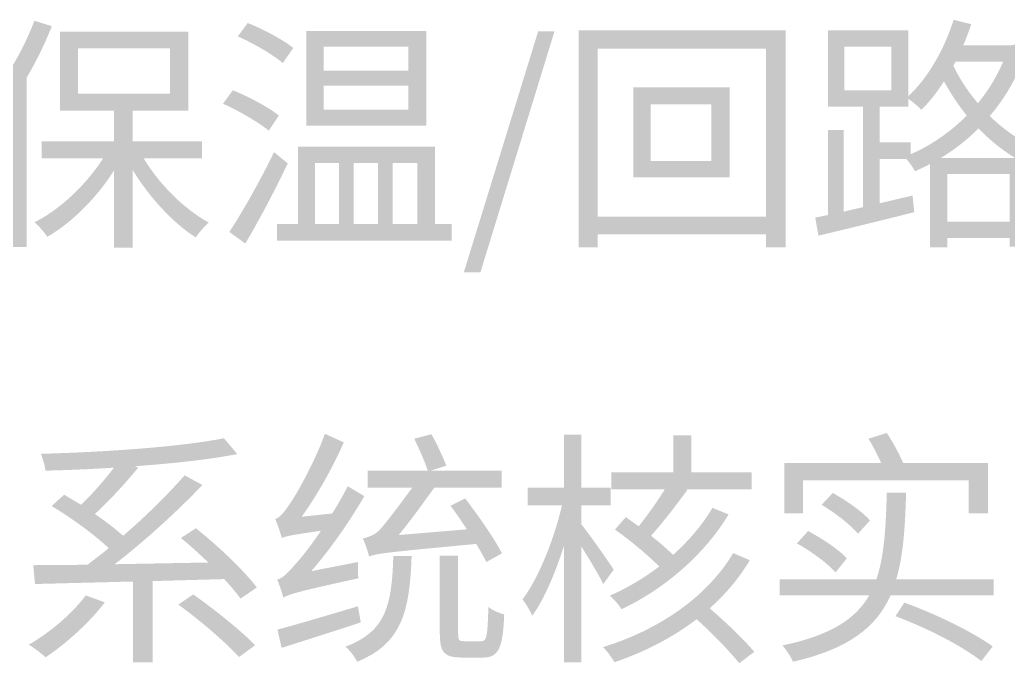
# Model space of a CAD drawing. Header units: millimetres. Extents: x -4600 to 229000, y -4300 to 19460.
# Drawn here: x 219633 to 220777, y 12971 to 13716 of the extents above; entities that cross this region are included whole.
import ezdxf

# ---------------------------------------------------------------- set-up
doc = ezdxf.new("R2010")
doc.units = ezdxf.units.MM
doc.header["$LTSCALE"] = 100
doc.layers.add('R2-LEGEND', color=7, linetype='Continuous', lineweight=18)

# ---------------------------------------------------------------- blocks, each defined once
blk = doc.blocks.new('A06_SHEET')
at = {"layer": 'R2-LEGEND'}
h = blk.add_hatch(color=256, dxfattribs=at)
edge = h.paths.add_edge_path()
edge.add_spline(control_points=[(19649.9, 13714.8), (19633.3, 13671.5), (19605.8, 13628.8), (19577.2, 13601.3)], knot_values=[0, 0, 0, 0, 1, 1, 1, 1], degree=3, periodic=0)
edge.add_spline(control_points=[(19577.2, 13601.3), (19580.9, 13596.5), (19587.2, 13585), (19589.2, 13580.1)], knot_values=[0, 0, 0, 0, 1, 1, 1, 1], degree=3, periodic=0)
edge.add_spline(control_points=[(19589.2, 13580.1), (19599.8, 13590.7), (19610.1, 13603.3), (19620.2, 13617.1)], knot_values=[0, 0, 0, 0, 1, 1, 1, 1], degree=3, periodic=0)
edge.add_line((19620.2, 13617.1), (19620.2, 13452.9))
edge.add_line((19620.2, 13452.9), (19640.8, 13452.9))
edge.add_line((19640.8, 13452.9), (19640.8, 13648.9))
edge.add_spline(control_points=[(19640.8, 13648.9), (19652, 13667.8), (19662, 13688.2), (19670, 13708.5)], knot_values=[0, 0, 0, 0, 1, 1, 1, 1], degree=3, periodic=0)
edge.add_line((19670, 13708.5), (19649.9, 13714.8))
h = blk.add_hatch(color=256, dxfattribs=at)
edge = h.paths.add_edge_path()
edge.add_line((20553.3, 13487), (20557, 13466.1))
edge.add_spline(control_points=[(20557, 13466.1), (20587.4, 13473.3), (20628.6, 13483.3), (20667.9, 13493.3)], knot_values=[0, 0, 0, 0, 1, 1, 1, 1], degree=3, periodic=0)
edge.add_line((20667.9, 13493.3), (20665.9, 13512.5))
edge.add_line((20665.9, 13512.5), (20628, 13503.6))
edge.add_line((20628, 13503.6), (20628, 13554.9))
edge.add_line((20628, 13554.9), (20658.4, 13554.9))
edge.add_spline(control_points=[(20658.4, 13554.9), (20662.4, 13550.9), (20666.4, 13544.9), (20668.7, 13540.6)], knot_values=[0, 0, 0, 0, 1, 1, 1, 1], degree=3, periodic=0)
edge.add_spline(control_points=[(20668.7, 13540.6), (20674.4, 13543.2), (20680.2, 13545.8), (20685.9, 13548.9)], knot_values=[0, 0, 0, 0, 1, 1, 1, 1], degree=3, periodic=0)
edge.add_line((20685.9, 13548.9), (20685.9, 13452.7))
edge.add_line((20685.9, 13452.7), (20706, 13452.7))
edge.add_line((20706, 13452.7), (20706, 13463.3))
edge.add_line((20706, 13463.3), (20778.2, 13463.3))
edge.add_line((20778.2, 13463.3), (20778.2, 13453.5))
edge.add_line((20778.2, 13453.5), (20798.5, 13453.5))
edge.add_line((20798.5, 13453.5), (20798.5, 13548.3))
edge.add_line((20798.5, 13548.3), (20807.7, 13544))
edge.add_spline(control_points=[(20807.7, 13544), (20810.8, 13549.8), (20816.8, 13558.1), (20821.1, 13562.1)], knot_values=[0, 0, 0, 0, 1, 1, 1, 1], degree=3, periodic=0)
edge.add_spline(control_points=[(20821.1, 13562.1), (20795.1, 13571.8), (20773.3, 13587), (20755.2, 13604.5)], knot_values=[0, 0, 0, 0, 1, 1, 1, 1], degree=3, periodic=0)
edge.add_spline(control_points=[(20755.2, 13604.5), (20773.6, 13626), (20788.2, 13651.5), (20797.6, 13681.3)], knot_values=[0, 0, 0, 0, 1, 1, 1, 1], degree=3, periodic=0)
edge.add_line((20797.6, 13681.3), (20784.2, 13687.3))
edge.add_line((20784.2, 13687.3), (20780.2, 13686.4))
edge.add_line((20780.2, 13686.4), (20724.6, 13686.4))
edge.add_spline(control_points=[(20724.6, 13686.4), (20728, 13694.5), (20730.9, 13702.5), (20733.8, 13710.8)], knot_values=[0, 0, 0, 0, 1, 1, 1, 1], degree=3, periodic=0)
edge.add_line((20733.8, 13710.8), (20713.4, 13715.9))
edge.add_spline(control_points=[(20713.4, 13715.9), (20702.5, 13681.3), (20683.6, 13648.6), (20661, 13627.4)], knot_values=[0, 0, 0, 0, 1, 1, 1, 1], degree=3, periodic=0)
edge.add_line((20661, 13627.4), (20661, 13703.6))
edge.add_line((20661, 13703.6), (20567.9, 13703.6))
edge.add_line((20567.9, 13703.6), (20567.9, 13615.4))
edge.add_line((20567.9, 13615.4), (20608.6, 13615.4))
edge.add_line((20608.6, 13615.4), (20608.6, 13499.1))
edge.add_line((20608.6, 13499.1), (20586.2, 13493.9))
edge.add_line((20586.2, 13493.9), (20586.2, 13588.5))
edge.add_line((20586.2, 13588.5), (20567.9, 13588.5))
edge.add_line((20567.9, 13588.5), (20567.9, 13489.9))
edge.add_line((20567.9, 13489.9), (20553.3, 13487))
edge = h.paths.add_edge_path(flags=0)
edge.add_spline(control_points=[(20728.6, 13605.1), (20709.4, 13585.6), (20686.8, 13570.4), (20663.8, 13560.4)], knot_values=[0, 0, 0, 0, 1, 1, 1, 1], degree=3, periodic=0)
edge.add_line((20663.8, 13560.4), (20663.8, 13574.1))
edge.add_line((20663.8, 13574.1), (20628, 13574.1))
edge.add_line((20628, 13574.1), (20628, 13615.4))
edge.add_line((20628, 13615.4), (20661, 13615.4))
edge.add_line((20661, 13615.4), (20661, 13624.5))
edge.add_spline(control_points=[(20661, 13624.5), (20665.9, 13621.1), (20673, 13615.1), (20676.2, 13611.7)], knot_values=[0, 0, 0, 0, 1, 1, 1, 1], degree=3, periodic=0)
edge.add_spline(control_points=[(20676.2, 13611.7), (20685.3, 13620.8), (20694.2, 13632), (20702.2, 13644.6)], knot_values=[0, 0, 0, 0, 1, 1, 1, 1], degree=3, periodic=0)
edge.add_spline(control_points=[(20702.2, 13644.6), (20709.4, 13631.7), (20718, 13618.2), (20728.6, 13605.1)], knot_values=[0, 0, 0, 0, 1, 1, 1, 1], degree=3, periodic=0)
h.paths.add_polyline_path([(20706, 13482.2), (20706, 13537.5), (20778.2, 13537.5), (20778.2, 13482.2), (20706, 13482.2)], flags=0)
edge = h.paths.add_edge_path(flags=0)
edge.add_spline(control_points=[(20698.8, 13556.1), (20714, 13565.5), (20728.9, 13576.7), (20742.1, 13590.2)], knot_values=[0, 0, 0, 0, 1, 1, 1, 1], degree=3, periodic=0)
edge.add_spline(control_points=[(20742.1, 13590.2), (20754.4, 13577.6), (20768.4, 13565.8), (20784.5, 13556.1)], knot_values=[0, 0, 0, 0, 1, 1, 1, 1], degree=3, periodic=0)
edge.add_line((20784.5, 13556.1), (20698.8, 13556.1))
edge = h.paths.add_edge_path(flags=0)
edge.add_spline(control_points=[(20770.7, 13667.5), (20763.3, 13649.8), (20753.2, 13633.7), (20741.5, 13619.4)], knot_values=[0, 0, 0, 0, 1, 1, 1, 1], degree=3, periodic=0)
edge.add_spline(control_points=[(20741.5, 13619.4), (20729.5, 13633.4), (20720, 13648.3), (20713.1, 13662.7)], knot_values=[0, 0, 0, 0, 1, 1, 1, 1], degree=3, periodic=0)
edge.add_line((20713.1, 13662.7), (20715.7, 13667.5))
edge.add_line((20715.7, 13667.5), (20770.7, 13667.5))
h.paths.add_polyline_path([(20587.1, 13684.7), (20641.2, 13684.7), (20641.2, 13634.3), (20587.1, 13634.3), (20587.1, 13684.7)], flags=0)
h = blk.add_hatch(color=256, dxfattribs=at)
edge = h.paths.add_edge_path()
edge.add_line((19679.5, 13702.2), (19679.5, 13610.8))
edge.add_line((19679.5, 13610.8), (19741.9, 13610.8))
edge.add_line((19741.9, 13610.8), (19741.9, 13575.3))
edge.add_line((19741.9, 13575.3), (19658.3, 13575.3))
edge.add_line((19658.3, 13575.3), (19658.3, 13555.5))
edge.add_line((19658.3, 13555.5), (19729.3, 13555.5))
edge.add_spline(control_points=[(19729.3, 13555.5), (19709.8, 13525.1), (19679.5, 13496.2), (19649.9, 13481.6)], knot_values=[0, 0, 0, 0, 1, 1, 1, 1], degree=3, periodic=0)
edge.add_spline(control_points=[(19649.9, 13481.6), (19654.8, 13477.6), (19661.4, 13469.8), (19664.8, 13464.7)], knot_values=[0, 0, 0, 0, 1, 1, 1, 1], degree=3, periodic=0)
edge.add_spline(control_points=[(19664.8, 13464.7), (19692.9, 13481), (19721.9, 13509.7), (19741.9, 13541.5)], knot_values=[0, 0, 0, 0, 1, 1, 1, 1], degree=3, periodic=0)
edge.add_line((19741.9, 13541.5), (19741.9, 13452.1))
edge.add_line((19741.9, 13452.1), (19763.4, 13452.1))
edge.add_line((19763.4, 13452.1), (19763.4, 13542.3))
edge.add_spline(control_points=[(19763.4, 13542.3), (19782.6, 13510.8), (19810.1, 13480.7), (19836.5, 13464.1)], knot_values=[0, 0, 0, 0, 1, 1, 1, 1], degree=3, periodic=0)
edge.add_spline(control_points=[(19836.5, 13464.1), (19840.2, 13469.6), (19846.8, 13477), (19851.6, 13481.3)], knot_values=[0, 0, 0, 0, 1, 1, 1, 1], degree=3, periodic=0)
edge.add_spline(control_points=[(19851.6, 13481.3), (19823.8, 13496.2), (19794.6, 13525.1), (19776.3, 13555.5)], knot_values=[0, 0, 0, 0, 1, 1, 1, 1], degree=3, periodic=0)
edge.add_line((19776.3, 13555.5), (19843.9, 13555.5))
edge.add_line((19843.9, 13555.5), (19843.9, 13575.3))
edge.add_line((19843.9, 13575.3), (19763.4, 13575.3))
edge.add_line((19763.4, 13575.3), (19763.4, 13610.8))
edge.add_line((19763.4, 13610.8), (19828.1, 13610.8))
edge.add_line((19828.1, 13610.8), (19828.1, 13702.2))
edge.add_line((19828.1, 13702.2), (19679.5, 13702.2))
h.paths.add_polyline_path([(19700.1, 13683), (19806.7, 13683), (19806.7, 13630.3), (19700.1, 13630.3), (19700.1, 13683)], flags=0)
h = blk.add_hatch(color=256, dxfattribs=at)
edge = h.paths.add_edge_path()
edge.add_spline(control_points=[(19885.2, 13696.7), (19903.2, 13688.7), (19926.1, 13675.5), (19937.3, 13665.8)], knot_values=[0, 0, 0, 0, 1, 1, 1, 1], degree=3, periodic=0)
edge.add_line((19937.3, 13665.8), (19949.3, 13683.3))
edge.add_spline(control_points=[(19949.3, 13683.3), (19937.9, 13692.7), (19914.7, 13705.1), (19896.6, 13712.2)], knot_values=[0, 0, 0, 0, 1, 1, 1, 1], degree=3, periodic=0)
edge.add_line((19896.6, 13712.2), (19885.2, 13696.7))
h = blk.add_hatch(color=256, dxfattribs=at)
h.paths.add_polyline_path([(19964.5, 13703), (19964.5, 13593.3), (20103.5, 13593.3), (20103.5, 13703), (19964.5, 13703)])
h.paths.add_polyline_path([(19984.6, 13639.7), (20082.6, 13639.7), (20082.6, 13611.7), (19984.6, 13611.7), (19984.6, 13639.7)], flags=0)
h.paths.add_polyline_path([(19984.6, 13684.7), (20082.6, 13684.7), (20082.6, 13656.9), (19984.6, 13656.9), (19984.6, 13684.7)], flags=0)
blk.add_hatch(color=256, dxfattribs=at).paths.add_polyline_path([(20146.7, 13423.7), (20165.9, 13423.7), (20251.6, 13702.5), (20232.7, 13702.5), (20146.7, 13423.7)])
h = blk.add_hatch(color=256, dxfattribs=at)
h.paths.add_polyline_path([(20279.4, 13703.9), (20279.4, 13452.4), (20301.4, 13452.4), (20301.4, 13467.8), (20496.2, 13467.8), (20496.2, 13452.4), (20519.2, 13452.4), (20519.2, 13703.9), (20279.4, 13703.9)])
h.paths.add_polyline_path([(20301.4, 13488.2), (20301.4, 13682.4), (20496.2, 13682.4), (20496.2, 13488.2), (20301.4, 13488.2)], flags=0)
h.paths.add_polyline_path([(20342.7, 13637.7), (20342.7, 13533.4), (20454.1, 13533.4), (20454.1, 13637.7), (20342.7, 13637.7)], flags=0)
h.paths.add_polyline_path([(20363, 13618.2), (20432.9, 13618.2), (20432.9, 13552.6), (20363, 13552.6), (20363, 13618.2)], flags=0)
h = blk.add_hatch(color=256, dxfattribs=at)
edge = h.paths.add_edge_path()
edge.add_spline(control_points=[(19868, 13618.8), (19886.6, 13610.5), (19909.5, 13597), (19921, 13587.6)], knot_values=[0, 0, 0, 0, 1, 1, 1, 1], degree=3, periodic=0)
edge.add_line((19921, 13587.6), (19932.7, 13605.1))
edge.add_spline(control_points=[(19932.7, 13605.1), (19921, 13614.5), (19897.8, 13627.1), (19879.4, 13634.3)], knot_values=[0, 0, 0, 0, 1, 1, 1, 1], degree=3, periodic=0)
edge.add_line((19879.4, 13634.3), (19868, 13618.8))
h = blk.add_hatch(color=256, dxfattribs=at)
h.paths.add_polyline_path([(19930.4, 13479.6), (19930.4, 13460.4), (20132.7, 13460.4), (20132.7, 13479.6), (20113.2, 13479.6), (20113.2, 13569), (19954.8, 13569), (19954.8, 13479.6), (19930.4, 13479.6)])
h.paths.add_polyline_path([(20064.5, 13479.6), (20064.5, 13550.1), (20092.9, 13550.1), (20092.9, 13479.6), (20064.5, 13479.6)], flags=0)
h.paths.add_polyline_path([(20019.2, 13479.6), (20019.2, 13550.1), (20047.3, 13550.1), (20047.3, 13479.6), (20019.2, 13479.6)], flags=0)
h.paths.add_polyline_path([(19974.5, 13479.6), (19974.5, 13550.1), (20002.3, 13550.1), (20002.3, 13479.6), (19974.5, 13479.6)], flags=0)
h = blk.add_hatch(color=256, dxfattribs=at)
edge = h.paths.add_edge_path()
edge.add_line((19875.4, 13470.4), (19893.8, 13457))
edge.add_spline(control_points=[(19893.8, 13457), (19909.8, 13483.6), (19928.7, 13519.7), (19943, 13549.8)], knot_values=[0, 0, 0, 0, 1, 1, 1, 1], degree=3, periodic=0)
edge.add_line((19943, 13549.8), (19927, 13562.7))
edge.add_spline(control_points=[(19927, 13562.7), (19911.5, 13530.3), (19890, 13492.5), (19875.4, 13470.4)], knot_values=[0, 0, 0, 0, 1, 1, 1, 1], degree=3, periodic=0)
h = blk.add_hatch(color=256, dxfattribs=at)
edge = h.paths.add_edge_path()
edge.add_spline(control_points=[(19936.2, 13116.2), (19940.5, 13118.2), (19947, 13119.6), (19981.4, 13124.5)], knot_values=[0, 0, 0, 0, 1, 1, 1, 1], degree=3, periodic=0)
edge.add_spline(control_points=[(19981.4, 13124.5), (19969.1, 13106.4), (19957.9, 13092.4), (19952.8, 13087)], knot_values=[0, 0, 0, 0, 1, 1, 1, 1], degree=3, periodic=0)
edge.add_spline(control_points=[(19952.8, 13087), (19943.6, 13076.4), (19937, 13069.2), (19930.7, 13068.1)], knot_values=[0, 0, 0, 0, 1, 1, 1, 1], degree=3, periodic=0)
edge.add_spline(control_points=[(19930.7, 13068.1), (19933.3, 13062.3), (19936.7, 13051.7), (19937.9, 13047.1)], knot_values=[0, 0, 0, 0, 1, 1, 1, 1], degree=3, periodic=0)
edge.add_spline(control_points=[(19937.9, 13047.1), (19943.9, 13050.9), (19953.6, 13054), (20024.7, 13069.5)], knot_values=[0, 0, 0, 0, 1, 1, 1, 1], degree=3, periodic=0)
edge.add_spline(control_points=[(20024.7, 13069.5), (20024.1, 13074.1), (20023.8, 13082.4), (20024.4, 13088.4)], knot_values=[0, 0, 0, 0, 1, 1, 1, 1], degree=3, periodic=0)
edge.add_line((20024.4, 13088.4), (19970.2, 13077.8))
edge.add_spline(control_points=[(19970.2, 13077.8), (19992, 13103), (20013.5, 13133.7), (20031.6, 13164.6)], knot_values=[0, 0, 0, 0, 1, 1, 1, 1], degree=3, periodic=0)
edge.add_line((20031.6, 13164.6), (20012.4, 13176.1))
edge.add_spline(control_points=[(20012.4, 13176.1), (20006.9, 13165.5), (20000.9, 13154.6), (19994.3, 13144.5)], knot_values=[0, 0, 0, 0, 1, 1, 1, 1], degree=3, periodic=0)
edge.add_line((19994.3, 13144.5), (19959.1, 13140.8))
edge.add_spline(control_points=[(19959.1, 13140.8), (19976.8, 13165.5), (19994.6, 13196.7), (20007.8, 13226.8)], knot_values=[0, 0, 0, 0, 1, 1, 1, 1], degree=3, periodic=0)
edge.add_line((20007.8, 13226.8), (19986, 13236.8))
edge.add_spline(control_points=[(19986, 13236.8), (19973.4, 13202.1), (19952.2, 13165.2), (19945.3, 13155.7)], knot_values=[0, 0, 0, 0, 1, 1, 1, 1], degree=3, periodic=0)
edge.add_spline(control_points=[(19945.3, 13155.7), (19939, 13146), (19933.6, 13139.4), (19928.4, 13138.2)], knot_values=[0, 0, 0, 0, 1, 1, 1, 1], degree=3, periodic=0)
edge.add_spline(control_points=[(19928.4, 13138.2), (19931.3, 13132.2), (19934.7, 13120.8), (19936.2, 13116.2)], knot_values=[0, 0, 0, 0, 1, 1, 1, 1], degree=3, periodic=0)
h = blk.add_hatch(color=256, dxfattribs=at)
edge = h.paths.add_edge_path()
edge.add_spline(control_points=[(20089.4, 13231.1), (20094.9, 13219.3), (20102, 13203.9), (20104.9, 13194.1)], knot_values=[0, 0, 0, 0, 1, 1, 1, 1], degree=3, periodic=0)
edge.add_line((20104.9, 13194.1), (20035.6, 13194.1))
edge.add_line((20035.6, 13194.1), (20035.6, 13174.6))
edge.add_line((20035.6, 13174.6), (20087.1, 13174.6))
edge.add_spline(control_points=[(20087.1, 13174.6), (20074.2, 13156.9), (20054.5, 13130.5), (20047.9, 13124.2), (20042.4, 13119.1), (20035.3, 13117), (20029.8, 13115.6)], knot_values=[0, 0, 0, 0, 1, 1, 1, 2, 2, 2, 2], degree=3, periodic=0)
edge.add_spline(control_points=[(20029.8, 13115.6), (20032.1, 13111), (20036.1, 13100.1), (20037, 13094.7)], knot_values=[0, 0, 0, 0, 1, 1, 1, 1], degree=3, periodic=0)
edge.add_spline(control_points=[(20037, 13094.7), (20045, 13098.1), (20057.1, 13099.6), (20161.1, 13109.3)], knot_values=[0, 0, 0, 0, 1, 1, 1, 1], degree=3, periodic=0)
edge.add_spline(control_points=[(20161.1, 13109.3), (20165.6, 13101.6), (20169.9, 13094.1), (20172.8, 13088.4)], knot_values=[0, 0, 0, 0, 1, 1, 1, 1], degree=3, periodic=0)
edge.add_line((20172.8, 13088.4), (20190.8, 13098.4))
edge.add_spline(control_points=[(20190.8, 13098.4), (20182.3, 13115), (20163.6, 13142), (20148.2, 13162)], knot_values=[0, 0, 0, 0, 1, 1, 1, 1], degree=3, periodic=0)
edge.add_line((20148.2, 13162), (20131.3, 13153.4))
edge.add_spline(control_points=[(20131.3, 13153.4), (20137.6, 13145.1), (20144.1, 13135.7), (20150.2, 13126.2)], knot_values=[0, 0, 0, 0, 1, 1, 1, 1], degree=3, periodic=0)
edge.add_line((20150.2, 13126.2), (20071.4, 13119.6))
edge.add_spline(control_points=[(20071.4, 13119.6), (20084.3, 13135.4), (20100.6, 13157.7), (20112.6, 13174.6)], knot_values=[0, 0, 0, 0, 1, 1, 1, 1], degree=3, periodic=0)
edge.add_line((20112.6, 13174.6), (20190.6, 13174.6))
edge.add_line((20190.6, 13174.6), (20190.6, 13194.1))
edge.add_line((20190.6, 13194.1), (20108, 13194.1))
edge.add_line((20108, 13194.1), (20126.4, 13199.8))
edge.add_spline(control_points=[(20126.4, 13199.8), (20122.9, 13209), (20115.8, 13224.8), (20109.2, 13236.2)], knot_values=[0, 0, 0, 0, 1, 1, 1, 1], degree=3, periodic=0)
edge.add_line((20109.2, 13236.2), (20089.4, 13231.1))
h = blk.add_hatch(color=256, dxfattribs=at)
edge = h.paths.add_edge_path()
edge.add_line((20262.5, 13235.7), (20262.5, 13174.3))
edge.add_line((20262.5, 13174.3), (20220.4, 13174.3))
edge.add_line((20220.4, 13174.3), (20220.4, 13154))
edge.add_line((20220.4, 13154), (20260.2, 13154))
edge.add_spline(control_points=[(20260.2, 13154), (20251.3, 13114.8), (20233, 13069.5), (20214.6, 13045.1)], knot_values=[0, 0, 0, 0, 1, 1, 1, 1], degree=3, periodic=0)
edge.add_spline(control_points=[(20214.6, 13045.1), (20218.3, 13040.3), (20223.5, 13032), (20225.8, 13026.2)], knot_values=[0, 0, 0, 0, 1, 1, 1, 1], degree=3, periodic=0)
edge.add_spline(control_points=[(20225.8, 13026.2), (20239.5, 13044.8), (20252.4, 13075.5), (20262.5, 13107)], knot_values=[0, 0, 0, 0, 1, 1, 1, 1], degree=3, periodic=0)
edge.add_line((20262.5, 13107), (20262.5, 12972.4))
edge.add_line((20262.5, 12972.4), (20282.5, 12972.4))
edge.add_line((20282.5, 12972.4), (20282.5, 13106.7))
edge.add_spline(control_points=[(20282.5, 13106.7), (20292, 13091.5), (20303.2, 13072.9), (20308, 13062.9)], knot_values=[0, 0, 0, 0, 1, 1, 1, 1], degree=3, periodic=0)
edge.add_line((20308, 13062.9), (20320.1, 13079.5))
edge.add_spline(control_points=[(20320.1, 13079.5), (20314.9, 13087.8), (20290.8, 13122.2), (20282.5, 13132.2)], knot_values=[0, 0, 0, 0, 1, 1, 1, 1], degree=3, periodic=0)
edge.add_line((20282.5, 13132.2), (20282.5, 13154))
edge.add_line((20282.5, 13154), (20316.6, 13154))
edge.add_line((20316.6, 13154), (20316.6, 13174.3))
edge.add_line((20316.6, 13174.3), (20282.5, 13174.3))
edge.add_line((20282.5, 13174.3), (20282.5, 13235.7))
edge.add_line((20282.5, 13235.7), (20262.5, 13235.7))
h = blk.add_hatch(color=256, dxfattribs=at)
edge = h.paths.add_edge_path()
edge.add_spline(control_points=[(20434.4, 13151.1), (20422.9, 13131.7), (20407.4, 13113.3), (20388.8, 13096.7)], knot_values=[0, 0, 0, 0, 1, 1, 1, 1], degree=3, periodic=0)
edge.add_spline(control_points=[(20388.8, 13096.7), (20381.9, 13103.3), (20373.1, 13111), (20363.3, 13118.8)], knot_values=[0, 0, 0, 0, 1, 1, 1, 1], degree=3, periodic=0)
edge.add_spline(control_points=[(20363.3, 13118.8), (20376.5, 13133.4), (20392.5, 13154.3), (20405.4, 13171.8)], knot_values=[0, 0, 0, 0, 1, 1, 1, 1], degree=3, periodic=0)
edge.add_line((20405.4, 13171.8), (20404.3, 13172.3))
edge.add_line((20404.3, 13172.3), (20479.6, 13172.3))
edge.add_line((20479.6, 13172.3), (20479.6, 13192.1))
edge.add_line((20479.6, 13192.1), (20410, 13192.1))
edge.add_line((20410, 13192.1), (20410, 13235.1))
edge.add_line((20410, 13235.1), (20389.1, 13235.1))
edge.add_line((20389.1, 13235.1), (20389.1, 13192.1))
edge.add_line((20389.1, 13192.1), (20317.2, 13192.1))
edge.add_line((20317.2, 13192.1), (20317.2, 13172.3))
edge.add_line((20317.2, 13172.3), (20379.1, 13172.3))
edge.add_spline(control_points=[(20379.1, 13172.3), (20370.5, 13158.3), (20359, 13142.3), (20349, 13129.7)], knot_values=[0, 0, 0, 0, 1, 1, 1, 1], degree=3, periodic=0)
edge.add_line((20349, 13129.7), (20334.1, 13140.3))
edge.add_line((20334.1, 13140.3), (20321.5, 13125.9))
edge.add_spline(control_points=[(20321.5, 13125.9), (20338.7, 13113.9), (20359.3, 13096.7), (20372.8, 13083.2)], knot_values=[0, 0, 0, 0, 1, 1, 1, 1], degree=3, periodic=0)
edge.add_spline(control_points=[(20372.8, 13083.2), (20355, 13069.8), (20335.5, 13058), (20315.5, 13049.4)], knot_values=[0, 0, 0, 0, 1, 1, 1, 1], degree=3, periodic=0)
edge.add_spline(control_points=[(20315.5, 13049.4), (20320.3, 13045.4), (20326.4, 13038.5), (20329.2, 13033.7)], knot_values=[0, 0, 0, 0, 1, 1, 1, 1], degree=3, periodic=0)
edge.add_spline(control_points=[(20329.2, 13033.7), (20379.9, 13057.7), (20425.8, 13097.9), (20453, 13143.4)], knot_values=[0, 0, 0, 0, 1, 1, 1, 1], degree=3, periodic=0)
edge.add_line((20453, 13143.4), (20434.4, 13151.1))
edge = h.paths.add_edge_path(flags=0)
edge.add_spline(control_points=[(20458.4, 13098.7), (20428.9, 13048.9), (20373.6, 13010.2), (20307.7, 12989.8)], knot_values=[0, 0, 0, 0, 1, 1, 1, 1], degree=3, periodic=0)
edge.add_spline(control_points=[(20307.7, 12989.8), (20312.9, 12985), (20318, 12977.5), (20320.9, 12972.4)], knot_values=[0, 0, 0, 0, 1, 1, 1, 1], degree=3, periodic=0)
edge.add_spline(control_points=[(20320.9, 12972.4), (20356.4, 12984.4), (20388.8, 13001.3), (20416, 13022.2)], knot_values=[0, 0, 0, 0, 1, 1, 1, 1], degree=3, periodic=0)
edge.add_spline(control_points=[(20416, 13022.2), (20434.7, 13005.3), (20454.7, 12984.7), (20465.3, 12971.2)], knot_values=[0, 0, 0, 0, 1, 1, 1, 1], degree=3, periodic=0)
edge.add_line((20465.3, 12971.2), (20482.8, 12984.4))
edge.add_spline(control_points=[(20482.8, 12984.4), (20471.3, 12998.2), (20450.1, 13018.5), (20431.2, 13034.8)], knot_values=[0, 0, 0, 0, 1, 1, 1, 1], degree=3, periodic=0)
edge.add_spline(control_points=[(20431.2, 13034.8), (20449.8, 13051.4), (20465.3, 13069.8), (20477.6, 13090.4)], knot_values=[0, 0, 0, 0, 1, 1, 1, 1], degree=3, periodic=0)
edge.add_line((20477.6, 13090.4), (20458.4, 13098.7))
h = blk.add_hatch(color=256, dxfattribs=at)
edge = h.paths.add_edge_path()
edge.add_line((20517.7, 13203), (20517.7, 13144.8))
edge.add_line((20517.7, 13144.8), (20539.2, 13144.8))
edge.add_line((20539.2, 13144.8), (20539.2, 13182.9))
edge.add_line((20539.2, 13182.9), (20730.9, 13182.9))
edge.add_line((20730.9, 13182.9), (20730.9, 13144.8))
edge.add_line((20730.9, 13144.8), (20753.2, 13144.8))
edge.add_line((20753.2, 13144.8), (20753.2, 13203))
edge.add_line((20753.2, 13203), (20655, 13203))
edge.add_spline(control_points=[(20655, 13203), (20650.7, 13213), (20643.2, 13227.1), (20636.1, 13237.7)], knot_values=[0, 0, 0, 0, 1, 1, 1, 1], degree=3, periodic=0)
edge.add_line((20636.1, 13237.7), (20614.9, 13231.1))
edge.add_spline(control_points=[(20614.9, 13231.1), (20620, 13222.5), (20625.5, 13212.2), (20629.5, 13203)], knot_values=[0, 0, 0, 0, 1, 1, 1, 1], degree=3, periodic=0)
edge.add_line((20629.5, 13203), (20517.7, 13203))
h = blk.add_hatch(color=256, dxfattribs=at)
edge = h.paths.add_edge_path()
edge.add_spline(control_points=[(19869.1, 13231.6), (19819.5, 13221.6), (19731.3, 13215.6), (19657.4, 13213.6)], knot_values=[0, 0, 0, 0, 1, 1, 1, 1], degree=3, periodic=0)
edge.add_spline(control_points=[(19657.4, 13213.6), (19659.4, 13208.4), (19662, 13199.8), (19662.6, 13194.1)], knot_values=[0, 0, 0, 0, 1, 1, 1, 1], degree=3, periodic=0)
edge.add_spline(control_points=[(19662.6, 13194.1), (19687.8, 13194.7), (19715, 13195.8), (19741.9, 13197.6)], knot_values=[0, 0, 0, 0, 1, 1, 1, 1], degree=3, periodic=0)
edge.add_spline(control_points=[(19741.9, 13197.6), (19730.7, 13182.9), (19716.7, 13166.9), (19703.8, 13154.6)], knot_values=[0, 0, 0, 0, 1, 1, 1, 1], degree=3, periodic=0)
edge.add_line((19703.8, 13154.6), (19684.3, 13166.3))
edge.add_line((19684.3, 13166.3), (19669.7, 13153.1))
edge.add_spline(control_points=[(19669.7, 13153.1), (19692.6, 13139.7), (19719.3, 13119.9), (19735.9, 13104.4)], knot_values=[0, 0, 0, 0, 1, 1, 1, 1], degree=3, periodic=0)
edge.add_spline(control_points=[(19735.9, 13104.4), (19727.6, 13097.6), (19719, 13091.3), (19711.3, 13085.2)], knot_values=[0, 0, 0, 0, 1, 1, 1, 1], degree=3, periodic=0)
edge.add_line((19711.3, 13085.2), (19648.5, 13084.7))
edge.add_line((19648.5, 13084.7), (19650.5, 13062.9))
edge.add_line((19650.5, 13062.9), (19764, 13065.8))
edge.add_line((19764, 13065.8), (19764, 12972.1))
edge.add_line((19764, 12972.1), (19786.6, 12972.1))
edge.add_line((19786.6, 12972.1), (19786.6, 13066.3))
edge.add_line((19786.6, 13066.3), (19869.4, 13068.6))
edge.add_spline(control_points=[(19869.4, 13068.6), (19877.1, 13060.3), (19883.7, 13052.6), (19888.3, 13046)], knot_values=[0, 0, 0, 0, 1, 1, 1, 1], degree=3, periodic=0)
edge.add_line((19888.3, 13046), (19907.2, 13058.9))
edge.add_spline(control_points=[(19907.2, 13058.9), (19892.6, 13078.4), (19862, 13107.3), (19836.7, 13127.4)], knot_values=[0, 0, 0, 0, 1, 1, 1, 1], degree=3, periodic=0)
edge.add_line((19836.7, 13127.4), (19819.3, 13116.2))
edge.add_spline(control_points=[(19819.3, 13116.2), (19829.6, 13107.9), (19840.5, 13097.9), (19851.1, 13087.8)], knot_values=[0, 0, 0, 0, 1, 1, 1, 1], degree=3, periodic=0)
edge.add_line((19851.1, 13087.8), (19742.8, 13085.8))
edge.add_spline(control_points=[(19742.8, 13085.8), (19776.9, 13112.2), (19815.3, 13147.1), (19844.2, 13177.5)], knot_values=[0, 0, 0, 0, 1, 1, 1, 1], degree=3, periodic=0)
edge.add_line((19844.2, 13177.5), (19823.6, 13188.7))
edge.add_spline(control_points=[(19823.6, 13188.7), (19804.9, 13167.2), (19778.9, 13141.4), (19752.5, 13118.8)], knot_values=[0, 0, 0, 0, 1, 1, 1, 1], degree=3, periodic=0)
edge.add_spline(control_points=[(19752.5, 13118.8), (19743.9, 13126.5), (19732.2, 13135.4), (19719.8, 13144)], knot_values=[0, 0, 0, 0, 1, 1, 1, 1], degree=3, periodic=0)
edge.add_spline(control_points=[(19719.8, 13144), (19736.2, 13158.9), (19755.1, 13179.5), (19770, 13197.6)], knot_values=[0, 0, 0, 0, 1, 1, 1, 1], degree=3, periodic=0)
edge.add_line((19770, 13197.6), (19766.8, 13199.3))
edge.add_spline(control_points=[(19766.8, 13199.3), (19810.4, 13202.4), (19852.5, 13207), (19884.6, 13213.3)], knot_values=[0, 0, 0, 0, 1, 1, 1, 1], degree=3, periodic=0)
edge.add_line((19884.6, 13213.3), (19869.1, 13231.6))
edge = h.paths.add_edge_path(flags=0)
edge.add_spline(control_points=[(19816.4, 13039.1), (19841.3, 13021.1), (19872, 12994.7), (19886.6, 12978.4)], knot_values=[0, 0, 0, 0, 1, 1, 1, 1], degree=3, periodic=0)
edge.add_line((19886.6, 12978.4), (19905.2, 12992.1))
edge.add_spline(control_points=[(19905.2, 12992.1), (19889.5, 13008.5), (19857.9, 13033.7), (19833.6, 13050.9)], knot_values=[0, 0, 0, 0, 1, 1, 1, 1], degree=3, periodic=0)
edge.add_line((19833.6, 13050.9), (19816.4, 13039.1))
edge = h.paths.add_edge_path(flags=0)
edge.add_spline(control_points=[(19709.2, 13049.7), (19693.5, 13028.5), (19667.7, 13006.7), (19643.4, 12992.7)], knot_values=[0, 0, 0, 0, 1, 1, 1, 1], degree=3, periodic=0)
edge.add_spline(control_points=[(19643.4, 12992.7), (19649.1, 12989.3), (19658.5, 12982.1), (19662.8, 12978.1)], knot_values=[0, 0, 0, 0, 1, 1, 1, 1], degree=3, periodic=0)
edge.add_spline(control_points=[(19662.8, 12978.1), (19686, 12993.6), (19713.3, 13017.9), (19731.3, 13041.7)], knot_values=[0, 0, 0, 0, 1, 1, 1, 1], degree=3, periodic=0)
edge.add_line((19731.3, 13041.7), (19709.2, 13049.7))
h = blk.add_hatch(color=256, dxfattribs=at)
edge = h.paths.add_edge_path()
edge.add_line((20512.3, 13068.3), (20512.3, 13049.7))
edge.add_line((20512.3, 13049.7), (20615.7, 13049.7))
edge.add_spline(control_points=[(20615.7, 13049.7), (20599.7, 13021.9), (20570.2, 13003.3), (20515.2, 12991.8)], knot_values=[0, 0, 0, 0, 1, 1, 1, 1], degree=3, periodic=0)
edge.add_spline(control_points=[(20515.2, 12991.8), (20519.7, 12987), (20525.2, 12978.7), (20527.5, 12972.9)], knot_values=[0, 0, 0, 0, 1, 1, 1, 1], degree=3, periodic=0)
edge.add_spline(control_points=[(20527.5, 12972.9), (20591.9, 12987.8), (20624, 13012.8), (20640.4, 13049.7)], knot_values=[0, 0, 0, 0, 1, 1, 1, 1], degree=3, periodic=0)
edge.add_line((20640.4, 13049.7), (20759.8, 13049.7))
edge.add_line((20759.8, 13049.7), (20759.8, 13068.3))
edge.add_line((20759.8, 13068.3), (20646.9, 13068.3))
edge.add_spline(control_points=[(20646.9, 13068.3), (20655.3, 13096.1), (20657.3, 13129.4), (20658.4, 13168.6)], knot_values=[0, 0, 0, 0, 1, 1, 1, 1], degree=3, periodic=0)
edge.add_line((20658.4, 13168.6), (20636.1, 13168.6))
edge.add_spline(control_points=[(20636.1, 13168.6), (20634.9, 13127.9), (20633.2, 13095), (20624, 13068.3)], knot_values=[0, 0, 0, 0, 1, 1, 1, 1], degree=3, periodic=0)
edge.add_line((20624, 13068.3), (20512.3, 13068.3))
edge = h.paths.add_edge_path(flags=0)
edge.add_spline(control_points=[(20646.1, 13025.7), (20684.2, 13011.3), (20722.3, 12991.6), (20745.5, 12973.8)], knot_values=[0, 0, 0, 0, 1, 1, 1, 1], degree=3, periodic=0)
edge.add_line((20745.5, 12973.8), (20758.7, 12990.7))
edge.add_spline(control_points=[(20758.7, 12990.7), (20734.9, 13007.6), (20694.8, 13027.4), (20656.4, 13041.4)], knot_values=[0, 0, 0, 0, 1, 1, 1, 1], degree=3, periodic=0)
edge.add_line((20656.4, 13041.4), (20646.1, 13025.7))
edge = h.paths.add_edge_path(flags=0)
edge.add_spline(control_points=[(20532.1, 13109.9), (20548.4, 13101), (20567.6, 13086.7), (20576.8, 13076.4)], knot_values=[0, 0, 0, 0, 1, 1, 1, 1], degree=3, periodic=0)
edge.add_line((20576.8, 13076.4), (20589.9, 13092.7))
edge.add_spline(control_points=[(20589.9, 13092.7), (20580.5, 13102.7), (20561, 13115.9), (20545, 13124.2)], knot_values=[0, 0, 0, 0, 1, 1, 1, 1], degree=3, periodic=0)
edge.add_line((20545, 13124.2), (20532.1, 13109.9))
edge = h.paths.add_edge_path(flags=0)
edge.add_spline(control_points=[(20560.7, 13154.6), (20576.2, 13145.4), (20594.5, 13131.1), (20602.8, 13121.1)], knot_values=[0, 0, 0, 0, 1, 1, 1, 1], degree=3, periodic=0)
edge.add_line((20602.8, 13121.1), (20616.6, 13136.5))
edge.add_spline(control_points=[(20616.6, 13136.5), (20607.7, 13146.8), (20589.1, 13159.7), (20573.6, 13168.3)], knot_values=[0, 0, 0, 0, 1, 1, 1, 1], degree=3, periodic=0)
edge.add_line((20573.6, 13168.3), (20560.7, 13154.6))
h = blk.add_hatch(color=256, dxfattribs=at)
edge = h.paths.add_edge_path()
edge.add_spline(control_points=[(20065.1, 13095.3), (20063.4, 13038.5), (20056.8, 13007.9), (20009.8, 12990.4)], knot_values=[0, 0, 0, 0, 1, 1, 1, 1], degree=3, periodic=0)
edge.add_spline(control_points=[(20009.8, 12990.4), (20014.7, 12986.4), (20020.7, 12978.4), (20023.2, 12972.9)], knot_values=[0, 0, 0, 0, 1, 1, 1, 1], degree=3, periodic=0)
edge.add_spline(control_points=[(20023.2, 12972.9), (20075.1, 12994.1), (20084, 13031.1), (20086.3, 13095.3)], knot_values=[0, 0, 0, 0, 1, 1, 1, 1], degree=3, periodic=0)
edge.add_line((20086.3, 13095.3), (20065.1, 13095.3))
h = blk.add_hatch(color=256, dxfattribs=at)
edge = h.paths.add_edge_path()
edge.add_line((20118.9, 13095.8), (20118.9, 13005.3))
edge.add_spline(control_points=[(20118.9, 13005.3), (20118.9, 12984.1), (20123.8, 12977.8), (20143.9, 12977.8), (20147.9, 12977.8), (20165.1, 12977.8), (20169.1, 12977.8), (20186.8, 12977.8), (20192, 12988.7), (20193.4, 13027.7)], knot_values=[0, 0, 0, 0, 1, 1, 1, 2, 2, 2, 3, 3, 3, 3], degree=3, periodic=0)
edge.add_spline(control_points=[(20193.4, 13027.7), (20188, 13029.1), (20179.4, 13032.5), (20175.1, 13036.5)], knot_values=[0, 0, 0, 0, 1, 1, 1, 1], degree=3, periodic=0)
edge.add_spline(control_points=[(20175.1, 13036.5), (20174.2, 13001.9), (20173.1, 12996.7), (20166.8, 12996.7), (20163.3, 12996.7), (20149.9, 12996.7), (20147.3, 12996.7), (20141, 12996.7), (20140.1, 12997.6), (20140.1, 13005.3)], knot_values=[0, 0, 0, 0, 1, 1, 1, 2, 2, 2, 3, 3, 3, 3], degree=3, periodic=0)
edge.add_line((20140.1, 13005.3), (20140.1, 13095.8))
edge.add_line((20140.1, 13095.8), (20118.9, 13095.8))
h = blk.add_hatch(color=256, dxfattribs=at)
edge = h.paths.add_edge_path()
edge.add_line((19931, 13010.2), (19935.9, 12989))
edge.add_spline(control_points=[(19935.9, 12989), (19961.7, 12997.3), (19995.5, 13007.9), (20027.5, 13018.5)], knot_values=[0, 0, 0, 0, 1, 1, 1, 1], degree=3, periodic=0)
edge.add_line((20027.5, 13018.5), (20024.1, 13037.1))
edge.add_spline(control_points=[(20024.1, 13037.1), (19989.4, 13026.8), (19954.2, 13016.2), (19931, 13010.2)], knot_values=[0, 0, 0, 0, 1, 1, 1, 1], degree=3, periodic=0)

msp = doc.modelspace()

# ---------------------------------------------------------------- block references
msp.add_blockref('A06_SHEET', (200000, 0))

doc.saveas('drawing.dxf')
